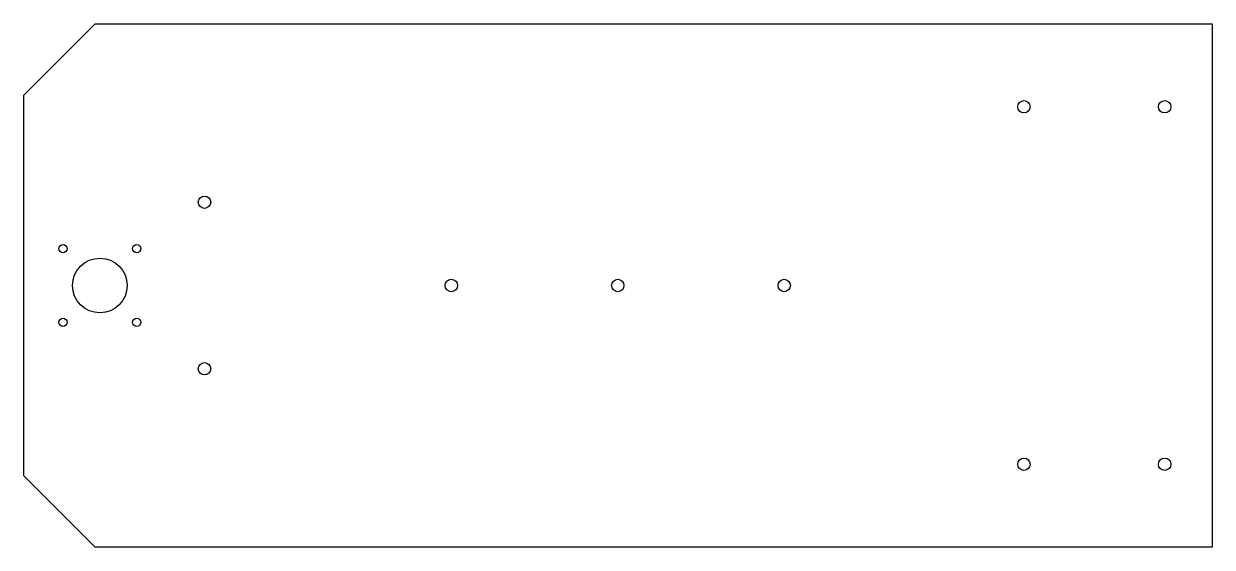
# Model space of a CAD drawing. Header units: millimetres. Extents: x -103 to 397, y -110 to 110.
import ezdxf

# ---------------------------------------------------------------- set-up
doc = ezdxf.new("R2010")
doc.units = ezdxf.units.MM

msp = doc.modelspace()

# ---------------------------------------------------------------- linework, layer by layer
at = {"color": 7, "linetype": 'Continuous', "lineweight": 25}
for p, q in [((-73, 110), (-103, 80)), ((-73, 110), (396.8, 110)), ((396.8, 110), (396.8, -110)), ((-103, -80), (-103, 80)), ((-103, -80), (-73, -110)), ((396.8, -110), (-73, -110))]:
    msp.add_line(p, q, dxfattribs=at)
for centre, radius in [((317.61, 75.14), 2.6), ((376.8, 75.14), 2.6), ((-27, 35), 2.6), ((-86.5, 15.5), 1.75), ((-55.5, 15.5), 1.75), ((-71, 0), 11.5), ((76.8, 0), 2.6), ((146.8, 0), 2.6), ((216.8, 0), 2.6), ((-86.5, -15.5), 1.75), ((-55.5, -15.5), 1.75), ((-27, -35), 2.6), ((317.61, -75.14), 2.6), ((376.8, -75.14), 2.6)]:
    msp.add_circle(centre, radius, dxfattribs=at)

doc.saveas('drawing.dxf')
